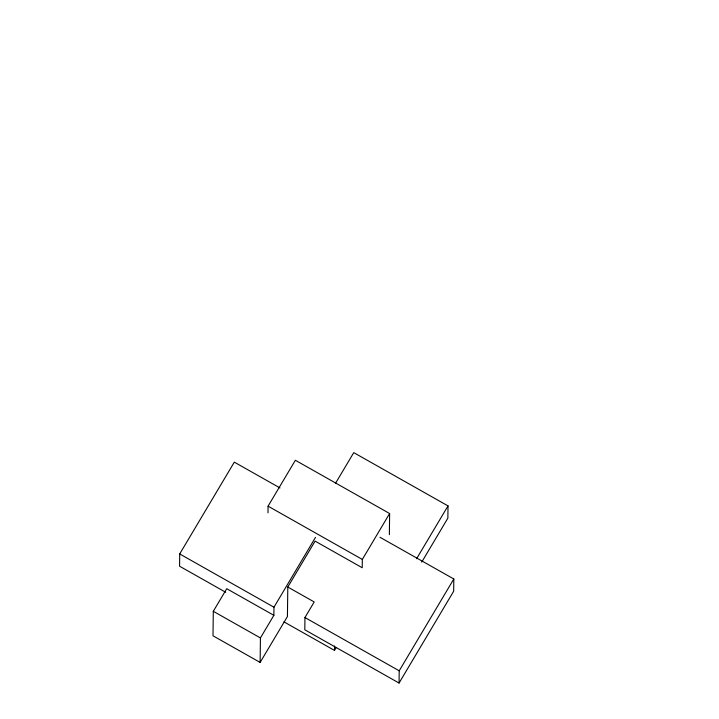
<?xml version="1.0" encoding="UTF-8"?>
<svg xmlns="http://www.w3.org/2000/svg" width="719" height="719" viewBox="0 0 719 719"><rect width="100%" height="100%" fill="white"/><g stroke="black" fill="none" stroke-linecap="round" stroke-linejoin="round"><path stroke-width="1.08" d="M279.988 487.94L234.313 462.137L179.705 553.945L179.561 566.204L225.73 592.285M260.134 662.433L260.431 637.933L273.867 615.329L226.737 588.699L213.3 611.303L213.004 635.803L260.134 662.433L287.429 616.525L287.798 587.028L315.093 541.119L362.223 567.749L362.331 559.436L389.626 513.528L295.365 460.268L268.07 506.167L267.98 512.827M273.867 615.329L273.966 607.213L315.488 537.39M287.798 587.028L314.212 601.956L304.946 617.54L304.802 629.79L399.063 683.05L453.662 591.234L453.815 578.984L379.956 537.255M283.942 621.854L334.479 650.407L334.533 645.959M389.365 534.684L389.626 513.528M399.063 683.05L399.207 670.8L453.815 578.984M335.557 483.24L353.757 452.637L448.018 505.897L447.865 518.147L421.702 562.141M334.479 650.407L336.186 647.54M416.589 558.735L448.018 505.897M268.07 506.167L362.331 559.436M304.946 617.54L399.207 670.8M179.705 553.945L273.966 607.213M213.3 611.303L260.431 637.933"/></g></svg>
